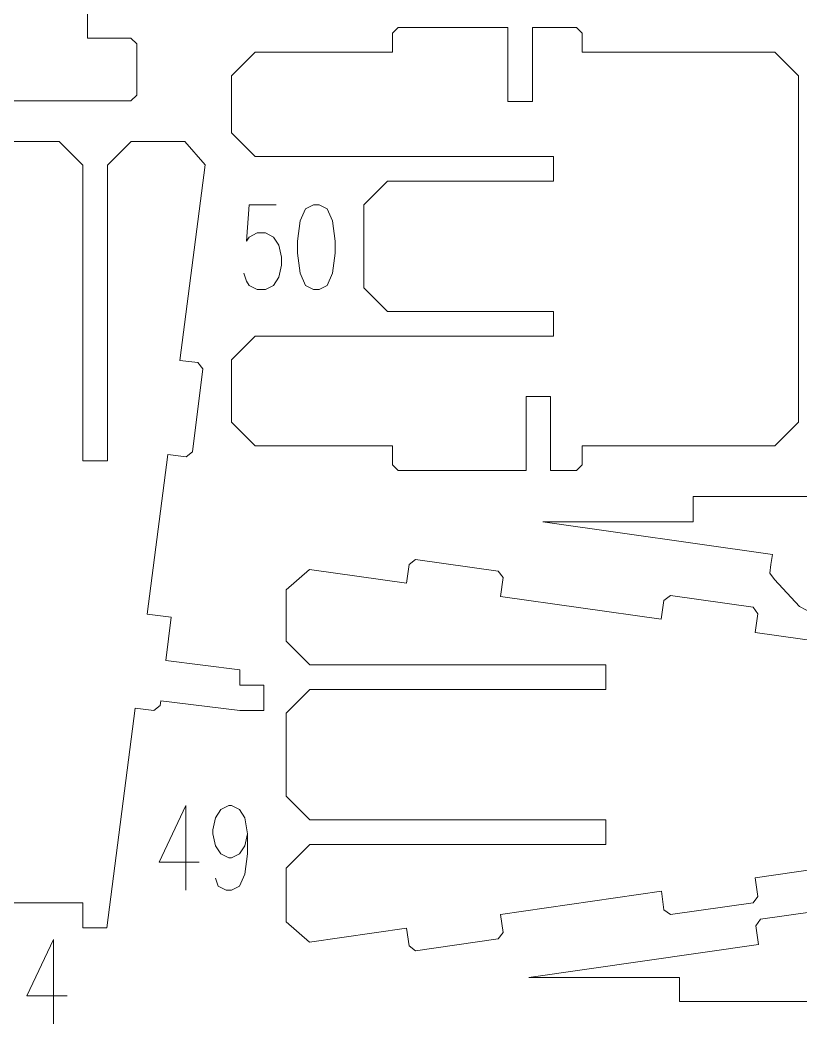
# Model space of a CAD drawing. Header units: millimetres. Extents: x -174 to 177, y -134 to 134.
# Drawn here: x -48.6 to 55.9, y -134.1 to 0.4 of the extents above; entities that cross this region are included whole.
import ezdxf

# ---------------------------------------------------------------- set-up
doc = ezdxf.new("R2010")
doc.units = ezdxf.units.MM
doc.header["$MEASUREMENT"] = 0
doc.layers.add('Layer 1', color=7, linetype='Continuous')

msp = doc.modelspace()

# ---------------------------------------------------------------- linework, layer by layer
at = {"layer": 'Layer 1', "lineweight": 9}
for points, knots in [([(-50.7346, -10.4493), (-50.7346, -10.4493), (-33.7904, -10.4493), (-33.7904, -10.4493), (-33.7904, -10.4493), (-33.7904, -10.4493), (-33.0284, -9.6873), (-33.0284, -9.6873), (-33.0284, -9.6873), (-33.0284, -9.6873), (-33.0284, -2.8293), (-33.0284, -2.8293), (-33.0284, -2.8293), (-33.0284, -2.8293), (-33.7904, -2.0673), (-33.7904, -2.0673), (-33.7904, -2.0673), (-33.7904, -2.0673), (-39.6324, -2.0673), (-39.6324, -2.0673), (-39.6324, -2.0673), (-39.6324, -2.0673), (-39.6324, 6.6351), (-39.6324, 6.6351), (-39.6324, 6.6351), (-39.6324, 6.6351), (-42.9344, 6.6351), (-42.9344, 6.6351), (-42.9344, 6.6351), (-42.9344, 6.6351), (-46.2428, 29.5444), (-46.2428, 29.5444), (-46.2428, 29.5444), (-46.2428, 29.5444), (-43.8596, 29.8819), (-43.8596, 29.8819), (-43.8596, 29.8819), (-43.8596, 29.8819), (-43.212, 30.7432), (-43.212, 30.7432), (-43.212, 30.7432), (-43.212, 30.7432), (-44.779, 41.8088), (-44.779, 41.8088), (-44.779, 41.8088), (-44.779, 41.8088), (-45.6403, 42.4564), (-45.6403, 42.4564), (-45.6403, 42.4564), (-45.6403, 42.4564), (-48.058, 42.114), (-48.058, 42.114), (-48.058, 42.114), (-48.058, 42.114), (-51.1673, 63.6441), (-51.1673, 63.6441), (-51.1673, 63.6441), (-51.1673, 63.6441), (-48.6903, 63.9949), (-48.6903, 63.9949), (-48.6903, 63.9949), (-48.6903, 63.9949), (-48.0427, 64.8562), (-48.0427, 64.8562), (-48.0427, 64.8562), (-48.0427, 64.8562), (-49.6097, 75.9218), (-49.6097, 75.9218), (-49.6097, 75.9218), (-49.6097, 75.9218), (-50.471, 76.5694), (-50.471, 76.5694), (-50.471, 76.5694), (-50.471, 76.5694), (-52.9825, 76.2138), (-52.9825, 76.2138), (-52.9825, 76.2138), (-52.9825, 76.2138), (-57.4212, 106.9501), (-57.4212, 106.9501), (-57.4212, 106.9501), (-57.4212, 106.9501), (-60.7232, 106.9501), (-60.7232, 106.9501), (-60.7232, 106.9501), (-60.7232, 106.9501), (-60.7232, 103.6528), (-60.7232, 103.6528), (-60.7232, 103.6528), (-60.7232, 103.6528), (-66.069, 103.6528), (-66.069, 103.6528)], [0, 0, 0, 0, 0.04166667, 0.04166667, 0.04166667, 0.04166667, 0.08333333, 0.08333333, 0.08333333, 0.08333333, 0.125, 0.125, 0.125, 0.125, 0.16666667, 0.16666667, 0.16666667, 0.16666667, 0.20833333, 0.20833333, 0.20833333, 0.20833333, 0.25, 0.25, 0.25, 0.25, 0.29166667, 0.29166667, 0.29166667, 0.29166667, 0.33333333, 0.33333333, 0.33333333, 0.33333333, 0.375, 0.375, 0.375, 0.375, 0.41666667, 0.41666667, 0.41666667, 0.41666667, 0.45833333, 0.45833333, 0.45833333, 0.45833333, 0.5, 0.5, 0.5, 0.5, 0.54166667, 0.54166667, 0.54166667, 0.54166667, 0.58333333, 0.58333333, 0.58333333, 0.58333333, 0.625, 0.625, 0.625, 0.625, 0.66666667, 0.66666667, 0.66666667, 0.66666667, 0.70833333, 0.70833333, 0.70833333, 0.70833333, 0.75, 0.75, 0.75, 0.75, 0.79166667, 0.79166667, 0.79166667, 0.79166667, 0.83333333, 0.83333333, 0.83333333, 0.83333333, 0.875, 0.875, 0.875, 0.875, 0.91666667, 0.91666667, 0.91666667, 0.91666667, 1, 1, 1, 1]), ([(55.5675, -21.8501), (55.5675, -21.8501), (55.5675, -7.1312), (55.5675, -7.1312), (55.5675, -7.1312), (55.5675, -7.1312), (52.3925, -3.9562), (52.3925, -3.9562), (52.3925, -3.9562), (52.3925, -3.9562), (26.623, -3.9562), (26.623, -3.9562), (26.623, -3.9562), (26.623, -3.9562), (26.623, -1.4162), (26.623, -1.4162), (26.623, -1.4162), (26.623, -1.4162), (25.861, -0.6542), (25.861, -0.6542), (25.861, -0.6542), (25.861, -0.6542), (19.9791, -0.6542), (19.9791, -0.6542), (19.9791, -0.6542), (19.9791, -0.6542), (19.9791, -10.5602), (19.9791, -10.5602), (19.9791, -10.5602), (19.9791, -10.5602), (16.6771, -10.5602), (16.6771, -10.5602), (16.6771, -10.5602), (16.6771, -10.5602), (16.6771, -0.6542), (16.6771, -0.6542), (16.6771, -0.6542), (16.6771, -0.6542), (1.9851, -0.6542), (1.9851, -0.6542), (1.9851, -0.6542), (1.9851, -0.6542), (1.2231, -1.4162), (1.2231, -1.4162), (1.2231, -1.4162), (1.2231, -1.4162), (1.2231, -3.9562), (1.2231, -3.9562), (1.2231, -3.9562), (1.2231, -3.9562), (-17.1634, -3.9562), (-17.1634, -3.9562), (-17.1634, -3.9562), (-17.1634, -3.9562), (-20.3384, -7.1312), (-20.3384, -7.1312), (-20.3384, -7.1312), (-20.3384, -7.1312), (-20.3384, -11.2073), (-20.3384, -11.2073)], [0, 0, 0, 0, 0.0625, 0.0625, 0.0625, 0.0625, 0.125, 0.125, 0.125, 0.125, 0.1875, 0.1875, 0.1875, 0.1875, 0.25, 0.25, 0.25, 0.25, 0.3125, 0.3125, 0.3125, 0.3125, 0.375, 0.375, 0.375, 0.375, 0.4375, 0.4375, 0.4375, 0.4375, 0.5, 0.5, 0.5, 0.5, 0.5625, 0.5625, 0.5625, 0.5625, 0.625, 0.625, 0.625, 0.625, 0.6875, 0.6875, 0.6875, 0.6875, 0.75, 0.75, 0.75, 0.75, 0.8125, 0.8125, 0.8125, 0.8125, 0.875, 0.875, 0.875, 0.875, 1, 1, 1, 1]), ([(-20.3384, -11.7695), (-20.3384, -11.7695), (-20.3384, -14.7399), (-20.3384, -14.7399), (-20.3384, -14.7399), (-20.3384, -14.7399), (-17.1634, -17.9149), (-17.1634, -17.9149), (-17.1634, -17.9149), (-17.1634, -17.9149), (22.7844, -17.9149), (22.7844, -17.9149), (22.7844, -17.9149), (22.7844, -17.9149), (22.7844, -21.2169), (22.7844, -21.2169), (22.7844, -21.2169), (22.7844, -21.2169), (0.5521, -21.2169), (0.5521, -21.2169), (0.5521, -21.2169), (0.5521, -21.2169), (-2.6229, -24.3919), (-2.6229, -24.3919), (-2.6229, -24.3919), (-2.6229, -24.3919), (-2.6229, -26.5417), (-2.6229, -26.5417)], [0, 0, 0, 0, 0.125, 0.125, 0.125, 0.125, 0.25, 0.25, 0.25, 0.25, 0.375, 0.375, 0.375, 0.375, 0.5, 0.5, 0.5, 0.5, 0.625, 0.625, 0.625, 0.625, 0.75, 0.75, 0.75, 0.75, 1, 1, 1, 1]), ([(-45.5808, -15.8846), (-45.5808, -15.8846), (-43.41, -15.8846), (-43.41, -15.8846), (-43.41, -15.8846), (-43.41, -15.8846), (-40.235, -19.0596), (-40.235, -19.0596), (-40.235, -19.0596), (-40.235, -19.0596), (-40.235, -58.6878), (-40.235, -58.6878), (-40.235, -58.6878), (-40.235, -58.6878), (-36.933, -58.6878), (-36.933, -58.6878), (-36.933, -58.6878), (-36.933, -58.6878), (-36.933, -19.0596), (-36.933, -19.0596), (-36.933, -19.0596), (-36.933, -19.0596), (-33.758, -15.8846), (-33.758, -15.8846), (-33.758, -15.8846), (-33.758, -15.8846), (-30.8086, -15.8846), (-30.8086, -15.8846)], [0, 0, 0, 0, 0.125, 0.125, 0.125, 0.125, 0.25, 0.25, 0.25, 0.25, 0.375, 0.375, 0.375, 0.375, 0.5, 0.5, 0.5, 0.5, 0.625, 0.625, 0.625, 0.625, 0.75, 0.75, 0.75, 0.75, 1, 1, 1, 1]), ([(-30.2464, -15.8846), (-30.2464, -15.8846), (-26.5998, -15.8846), (-26.5998, -15.8846), (-26.5998, -15.8846), (-26.5998, -15.8846), (-23.8786, -19.027), (-23.8786, -19.027), (-23.8786, -19.027), (-23.8786, -19.027), (-27.2514, -45.2235), (-27.2514, -45.2235), (-27.2514, -45.2235), (-27.2514, -45.2235), (-24.8412, -45.5254), (-24.8412, -45.5254), (-24.8412, -45.5254), (-24.8412, -45.5254), (-24.1798, -46.3762), (-24.1798, -46.3762), (-24.1798, -46.3762), (-24.1798, -46.3762), (-25.5689, -57.4655), (-25.5689, -57.4655), (-25.5689, -57.4655), (-25.5689, -57.4655), (-26.4197, -58.1269), (-26.4197, -58.1269), (-26.4197, -58.1269), (-26.4197, -58.1269), (-28.8731, -57.8196), (-28.8731, -57.8196), (-28.8731, -57.8196), (-28.8731, -57.8196), (-31.6274, -79.2129), (-31.6274, -79.2129), (-31.6274, -79.2129), (-31.6274, -79.2129), (-28.3972, -79.6175), (-28.3972, -79.6175), (-28.3972, -79.6175), (-28.3972, -79.6175), (-29.1252, -85.4299), (-29.1252, -85.4299), (-29.1252, -85.4299), (-29.1252, -85.4299), (-19.1993, -86.6733), (-19.1993, -86.6733), (-19.1993, -86.6733), (-19.1993, -86.6733), (-19.1993, -88.7114), (-19.1993, -88.7114), (-19.1993, -88.7114), (-19.1993, -88.7114), (-15.9827, -88.7114), (-15.9827, -88.7114), (-15.9827, -88.7114), (-15.9827, -88.7114), (-15.9827, -92.1308), (-15.9827, -92.1308), (-15.9827, -92.1308), (-15.9827, -92.1308), (-19.1993, -92.1308), (-19.1993, -92.1308), (-19.1993, -92.1308), (-19.1993, -92.1308), (-29.7983, -90.8031), (-29.7983, -90.8031), (-29.7983, -90.8031), (-29.7983, -90.8031), (-29.881, -91.4629), (-29.881, -91.4629), (-29.881, -91.4629), (-29.881, -91.4629), (-30.7318, -92.1242), (-30.7318, -92.1242), (-30.7318, -92.1242), (-30.7318, -92.1242), (-33.2491, -91.8089), (-33.2491, -91.8089), (-33.2491, -91.8089), (-33.2491, -91.8089), (-37.0343, -121.209), (-37.0343, -121.209), (-37.0343, -121.209), (-37.0343, -121.209), (-40.235, -121.209), (-40.235, -121.209), (-40.235, -121.209), (-40.235, -121.209), (-40.235, -117.8694), (-40.235, -117.8694), (-40.235, -117.8694), (-40.235, -117.8694), (-45.5808, -117.8694), (-45.5808, -117.8694)], [0, 0, 0, 0, 0.04, 0.04, 0.04, 0.04, 0.08, 0.08, 0.08, 0.08, 0.12, 0.12, 0.12, 0.12, 0.16, 0.16, 0.16, 0.16, 0.2, 0.2, 0.2, 0.2, 0.24, 0.24, 0.24, 0.24, 0.28, 0.28, 0.28, 0.28, 0.32, 0.32, 0.32, 0.32, 0.36, 0.36, 0.36, 0.36, 0.4, 0.4, 0.4, 0.4, 0.44, 0.44, 0.44, 0.44, 0.48, 0.48, 0.48, 0.48, 0.52, 0.52, 0.52, 0.52, 0.56, 0.56, 0.56, 0.56, 0.6, 0.6, 0.6, 0.6, 0.64, 0.64, 0.64, 0.64, 0.68, 0.68, 0.68, 0.68, 0.72, 0.72, 0.72, 0.72, 0.76, 0.76, 0.76, 0.76, 0.8, 0.8, 0.8, 0.8, 0.84, 0.84, 0.84, 0.84, 0.88, 0.88, 0.88, 0.88, 0.92, 0.92, 0.92, 0.92, 1, 1, 1, 1]), ([(-2.6229, -33.3125), (-2.6229, -33.3125), (-2.6229, -35.5043), (-2.6229, -35.5043), (-2.6229, -35.5043), (-2.6229, -35.5043), (0.5521, -38.6793), (0.5521, -38.6793), (0.5521, -38.6793), (0.5521, -38.6793), (22.7844, -38.6793), (22.7844, -38.6793), (22.7844, -38.6793), (22.7844, -38.6793), (22.7844, -41.9813), (22.7844, -41.9813), (22.7844, -41.9813), (22.7844, -41.9813), (-17.1634, -41.9813), (-17.1634, -41.9813), (-17.1634, -41.9813), (-17.1634, -41.9813), (-20.3384, -45.1563), (-20.3384, -45.1563), (-20.3384, -45.1563), (-20.3384, -45.1563), (-20.3384, -48.0847), (-20.3384, -48.0847)], [0, 0, 0, 0, 0.125, 0.125, 0.125, 0.125, 0.25, 0.25, 0.25, 0.25, 0.375, 0.375, 0.375, 0.375, 0.5, 0.5, 0.5, 0.5, 0.625, 0.625, 0.625, 0.625, 0.75, 0.75, 0.75, 0.75, 1, 1, 1, 1]), ([(-20.3384, -48.6469), (-20.3384, -48.6469), (-20.3384, -53.4998), (-20.3384, -53.4998), (-20.3384, -53.4998), (-20.3384, -53.4998), (-17.1634, -56.6748), (-17.1634, -56.6748), (-17.1634, -56.6748), (-17.1634, -56.6748), (1.2231, -56.6748), (1.2231, -56.6748), (1.2231, -56.6748), (1.2231, -56.6748), (1.2231, -59.2148), (1.2231, -59.2148), (1.2231, -59.2148), (1.2231, -59.2148), (1.9851, -59.9768), (1.9851, -59.9768), (1.9851, -59.9768), (1.9851, -59.9768), (19.0984, -59.9768), (19.0984, -59.9768), (19.0984, -59.9768), (19.0984, -59.9768), (19.0984, -50.0708), (19.0984, -50.0708), (19.0984, -50.0708), (19.0984, -50.0708), (22.3915, -50.0708), (22.3915, -50.0708), (22.3915, -50.0708), (22.3915, -50.0708), (22.3915, -59.9768), (22.3915, -59.9768), (22.3915, -59.9768), (22.3915, -59.9768), (25.861, -59.9768), (25.861, -59.9768), (25.861, -59.9768), (25.861, -59.9768), (26.623, -59.2148), (26.623, -59.2148), (26.623, -59.2148), (26.623, -59.2148), (26.623, -56.6748), (26.623, -56.6748), (26.623, -56.6748), (26.623, -56.6748), (52.3925, -56.6748), (52.3925, -56.6748), (52.3925, -56.6748), (52.3925, -56.6748), (55.5675, -53.4998), (55.5675, -53.4998), (55.5675, -53.4998), (55.5675, -53.4998), (55.5675, -38.7809), (55.5675, -38.7809)], [0, 0, 0, 0, 0.0625, 0.0625, 0.0625, 0.0625, 0.125, 0.125, 0.125, 0.125, 0.1875, 0.1875, 0.1875, 0.1875, 0.25, 0.25, 0.25, 0.25, 0.3125, 0.3125, 0.3125, 0.3125, 0.375, 0.375, 0.375, 0.375, 0.4375, 0.4375, 0.4375, 0.4375, 0.5, 0.5, 0.5, 0.5, 0.5625, 0.5625, 0.5625, 0.5625, 0.625, 0.625, 0.625, 0.625, 0.6875, 0.6875, 0.6875, 0.6875, 0.75, 0.75, 0.75, 0.75, 0.8125, 0.8125, 0.8125, 0.8125, 0.875, 0.875, 0.875, 0.875, 1, 1, 1, 1]), ([(71.9011, -65.2066), (71.9011, -65.2066), (71.9011, -64.2091), (71.9011, -64.2091), (71.9011, -64.2091), (71.9011, -64.2091), (71.1391, -63.447), (71.1391, -63.447), (71.1391, -63.447), (71.1391, -63.447), (41.4949, -63.447), (41.4949, -63.447), (41.4949, -63.447), (41.4949, -63.447), (41.4949, -66.8648), (41.4949, -66.8648), (41.4949, -66.8648), (41.4949, -66.8648), (21.3429, -66.8647), (21.3429, -66.8647), (21.3429, -66.8647), (21.3429, -66.8647), (52.0797, -71.2147), (52.0797, -71.2147), (52.0797, -71.2147), (52.0797, -71.2147), (51.9656, -72.0211), (51.9656, -72.0211)], [0, 0, 0, 0, 0.125, 0.125, 0.125, 0.125, 0.25, 0.25, 0.25, 0.25, 0.375, 0.375, 0.375, 0.375, 0.5, 0.5, 0.5, 0.5, 0.625, 0.625, 0.625, 0.625, 0.75, 0.75, 0.75, 0.75, 1, 1, 1, 1]), ([(77.2265, -94.662), (77.2265, -94.662), (77.2265, -89.3162), (77.2265, -89.3162), (77.2265, -89.3162), (77.2265, -89.3162), (80.5238, -89.3162), (80.5238, -89.3162), (80.5238, -89.3162), (80.5238, -89.3162), (80.5238, -86.0142), (80.5238, -86.0142), (80.5238, -86.0142), (80.5238, -86.0142), (49.7872, -81.6641), (49.7872, -81.6641), (49.7872, -81.6641), (49.7872, -81.6641), (50.1428, -79.153), (50.1428, -79.153), (50.1428, -79.153), (50.1428, -79.153), (49.4952, -78.2917), (49.4952, -78.2917), (49.4952, -78.2917), (49.4952, -78.2917), (38.4296, -76.7247), (38.4296, -76.7247), (38.4296, -76.7247), (38.4296, -76.7247), (37.5683, -77.3723), (37.5683, -77.3723), (37.5683, -77.3723), (37.5683, -77.3723), (37.2125, -79.8845), (37.2125, -79.8845), (37.2125, -79.8845), (37.2125, -79.8845), (15.6738, -76.8362), (15.6738, -76.8362), (15.6738, -76.8362), (15.6738, -76.8362), (16.0298, -74.3223), (16.0298, -74.3223), (16.0298, -74.3223), (16.0298, -74.3223), (15.3822, -73.461), (15.3822, -73.461), (15.3822, -73.461), (15.3822, -73.461), (4.3166, -71.894), (4.3166, -71.894), (4.3166, -71.894), (4.3166, -71.894), (3.4553, -72.5416), (3.4553, -72.5416), (3.4553, -72.5416), (3.4553, -72.5416), (3.0991, -75.0565), (3.0991, -75.0565), (3.0991, -75.0565), (3.0991, -75.0565), (-9.8711, -73.2209), (-9.8711, -73.2209), (-9.8711, -73.2209), (-9.8711, -73.2209), (-13.0147, -75.951), (-13.0147, -75.951), (-13.0147, -75.951), (-13.0147, -75.951), (-13.0147, -79.3276), (-13.0147, -79.3276)], [0, 0, 0, 0, 0.05263158, 0.05263158, 0.05263158, 0.05263158, 0.10526316, 0.10526316, 0.10526316, 0.10526316, 0.15789474, 0.15789474, 0.15789474, 0.15789474, 0.21052632, 0.21052632, 0.21052632, 0.21052632, 0.26315789, 0.26315789, 0.26315789, 0.26315789, 0.31578947, 0.31578947, 0.31578947, 0.31578947, 0.36842105, 0.36842105, 0.36842105, 0.36842105, 0.42105263, 0.42105263, 0.42105263, 0.42105263, 0.47368421, 0.47368421, 0.47368421, 0.47368421, 0.52631579, 0.52631579, 0.52631579, 0.52631579, 0.57894737, 0.57894737, 0.57894737, 0.57894737, 0.63157895, 0.63157895, 0.63157895, 0.63157895, 0.68421053, 0.68421053, 0.68421053, 0.68421053, 0.73684211, 0.73684211, 0.73684211, 0.73684211, 0.78947368, 0.78947368, 0.78947368, 0.78947368, 0.84210526, 0.84210526, 0.84210526, 0.84210526, 0.89473684, 0.89473684, 0.89473684, 0.89473684, 1, 1, 1, 1]), ([(51.8868, -72.5777), (51.8868, -72.5777), (51.7241, -73.726), (51.7241, -73.726), (51.7241, -73.726), (51.7241, -73.726), (52.3717, -74.5872), (52.3717, -74.5872), (52.3717, -74.5872), (52.3717, -74.5872), (55.7271, -78.185), (55.7271, -78.185), (55.7271, -78.185), (55.7271, -78.185), (57.426, -79.0706), (57.426, -79.0706), (57.426, -79.0706), (57.426, -79.0706), (62.6628, -79.8121), (62.6628, -79.8121), (62.6628, -79.8121), (62.6628, -79.8121), (63.8111, -78.9487), (63.8111, -78.9487), (63.8111, -78.9487), (63.8111, -78.9487), (64.6544, -72.9944), (64.6544, -72.9944), (64.6544, -72.9944), (64.6544, -72.9944), (86.193, -76.0428), (86.193, -76.0428), (86.193, -76.0428), (86.193, -76.0428), (85.8371, -78.5567), (85.8371, -78.5567), (85.8371, -78.5567), (85.8371, -78.5567), (86.4847, -79.418), (86.4847, -79.418), (86.4847, -79.418), (86.4847, -79.418), (97.5503, -80.985), (97.5503, -80.985), (97.5503, -80.985), (97.5503, -80.985), (98.4115, -80.3374), (98.4115, -80.3374), (98.4115, -80.3374), (98.4115, -80.3374), (98.7677, -77.8224), (98.7677, -77.8224), (98.7677, -77.8224), (98.7677, -77.8224), (111.738, -79.6581), (111.738, -79.6581), (111.738, -79.6581), (111.738, -79.6581), (114.8817, -76.928), (114.8817, -76.928), (114.8817, -76.928), (114.8817, -76.928), (114.8817, -76.0291), (114.8817, -76.0291)], [0, 0, 0, 0, 0.05882353, 0.05882353, 0.05882353, 0.05882353, 0.11764706, 0.11764706, 0.11764706, 0.11764706, 0.17647059, 0.17647059, 0.17647059, 0.17647059, 0.23529412, 0.23529412, 0.23529412, 0.23529412, 0.29411765, 0.29411765, 0.29411765, 0.29411765, 0.35294118, 0.35294118, 0.35294118, 0.35294118, 0.41176471, 0.41176471, 0.41176471, 0.41176471, 0.47058824, 0.47058824, 0.47058824, 0.47058824, 0.52941176, 0.52941176, 0.52941176, 0.52941176, 0.58823529, 0.58823529, 0.58823529, 0.58823529, 0.64705882, 0.64705882, 0.64705882, 0.64705882, 0.70588235, 0.70588235, 0.70588235, 0.70588235, 0.76470588, 0.76470588, 0.76470588, 0.76470588, 0.82352941, 0.82352941, 0.82352941, 0.82352941, 0.88235294, 0.88235294, 0.88235294, 0.88235294, 1, 1, 1, 1]), ([(-13.0147, -79.8898), (-13.0147, -79.8898), (-13.0147, -82.8392), (-13.0147, -82.8392), (-13.0147, -82.8392), (-13.0147, -82.8392), (-9.8397, -86.0142), (-9.8397, -86.0142), (-9.8397, -86.0142), (-9.8397, -86.0142), (29.7885, -86.0142), (29.7885, -86.0142), (29.7885, -86.0142), (29.7885, -86.0142), (29.7885, -89.3162), (29.7885, -89.3162), (29.7885, -89.3162), (29.7885, -89.3162), (-9.8397, -89.3162), (-9.8397, -89.3162), (-9.8397, -89.3162), (-9.8397, -89.3162), (-13.0147, -92.4912), (-13.0147, -92.4912), (-13.0147, -92.4912), (-13.0147, -92.4912), (-13.0147, -94.662), (-13.0147, -94.662)], [0, 0, 0, 0, 0.125, 0.125, 0.125, 0.125, 0.25, 0.25, 0.25, 0.25, 0.375, 0.375, 0.375, 0.375, 0.5, 0.5, 0.5, 0.5, 0.625, 0.625, 0.625, 0.625, 0.75, 0.75, 0.75, 0.75, 1, 1, 1, 1]), ([(-13.0147, -101.4328), (-13.0147, -101.4328), (-13.0147, -103.6036), (-13.0147, -103.6036), (-13.0147, -103.6036), (-13.0147, -103.6036), (-9.8397, -106.7786), (-9.8397, -106.7786), (-9.8397, -106.7786), (-9.8397, -106.7786), (29.7885, -106.7786), (29.7885, -106.7786), (29.7885, -106.7786), (29.7885, -106.7786), (29.7885, -110.0806), (29.7885, -110.0806), (29.7885, -110.0806), (29.7885, -110.0806), (-9.8397, -110.0806), (-9.8397, -110.0806), (-9.8397, -110.0806), (-9.8397, -110.0806), (-13.0147, -113.2556), (-13.0147, -113.2556), (-13.0147, -113.2556), (-13.0147, -113.2556), (-13.0147, -116.205), (-13.0147, -116.205)], [0, 0, 0, 0, 0.125, 0.125, 0.125, 0.125, 0.25, 0.25, 0.25, 0.25, 0.375, 0.375, 0.375, 0.375, 0.5, 0.5, 0.5, 0.5, 0.625, 0.625, 0.625, 0.625, 0.75, 0.75, 0.75, 0.75, 1, 1, 1, 1]), ([(-13.0147, -116.7672), (-13.0147, -116.7672), (-13.0147, -120.4138), (-13.0147, -120.4138), (-13.0147, -120.4138), (-13.0147, -120.4138), (-9.8723, -123.135), (-9.8723, -123.135), (-9.8723, -123.135), (-9.8723, -123.135), (3.1182, -121.259), (3.1182, -121.259), (3.1182, -121.259), (3.1182, -121.259), (3.4557, -123.6421), (3.4557, -123.6421), (3.4557, -123.6421), (3.4557, -123.6421), (4.317, -124.2898), (4.317, -124.2898), (4.317, -124.2898), (4.317, -124.2898), (15.3826, -122.7228), (15.3826, -122.7228), (15.3826, -122.7228), (15.3826, -122.7228), (16.0302, -121.8615), (16.0302, -121.8615), (16.0302, -121.8615), (16.0302, -121.8615), (15.6878, -119.4437), (15.6878, -119.4437), (15.6878, -119.4437), (15.6878, -119.4437), (37.2179, -116.3345), (37.2179, -116.3345), (37.2179, -116.3345), (37.2179, -116.3345), (37.5686, -118.8114), (37.5686, -118.8114), (37.5686, -118.8114), (37.5686, -118.8114), (38.43, -119.4591), (38.43, -119.4591), (38.43, -119.4591), (38.43, -119.4591), (49.4956, -117.8921), (49.4956, -117.8921), (49.4956, -117.8921), (49.4956, -117.8921), (50.1432, -117.0308), (50.1432, -117.0308), (50.1432, -117.0308), (50.1432, -117.0308), (49.7875, -114.5193), (49.7875, -114.5193), (49.7875, -114.5193), (49.7875, -114.5193), (80.5238, -110.0806), (80.5238, -110.0806), (80.5238, -110.0806), (80.5238, -110.0806), (80.5238, -106.7786), (80.5238, -106.7786), (80.5238, -106.7786), (80.5238, -106.7786), (77.2265, -106.7786), (77.2265, -106.7786), (77.2265, -106.7786), (77.2265, -106.7786), (77.2265, -101.4328), (77.2265, -101.4328)], [0, 0, 0, 0, 0.05263158, 0.05263158, 0.05263158, 0.05263158, 0.10526316, 0.10526316, 0.10526316, 0.10526316, 0.15789474, 0.15789474, 0.15789474, 0.15789474, 0.21052632, 0.21052632, 0.21052632, 0.21052632, 0.26315789, 0.26315789, 0.26315789, 0.26315789, 0.31578947, 0.31578947, 0.31578947, 0.31578947, 0.36842105, 0.36842105, 0.36842105, 0.36842105, 0.42105263, 0.42105263, 0.42105263, 0.42105263, 0.47368421, 0.47368421, 0.47368421, 0.47368421, 0.52631579, 0.52631579, 0.52631579, 0.52631579, 0.57894737, 0.57894737, 0.57894737, 0.57894737, 0.63157895, 0.63157895, 0.63157895, 0.63157895, 0.68421053, 0.68421053, 0.68421053, 0.68421053, 0.73684211, 0.73684211, 0.73684211, 0.73684211, 0.78947368, 0.78947368, 0.78947368, 0.78947368, 0.84210526, 0.84210526, 0.84210526, 0.84210526, 0.89473684, 0.89473684, 0.89473684, 0.89473684, 1, 1, 1, 1]), ([(39.6285, -128.7825), (39.6285, -128.7825), (39.6285, -127.8911), (39.6285, -127.8911), (39.6285, -127.8911), (39.6285, -127.8911), (19.4767, -127.8911), (19.4767, -127.8911), (19.4767, -127.8911), (19.4767, -127.8911), (50.2128, -123.4524), (50.2128, -123.4524), (50.2128, -123.4524), (50.2128, -123.4524), (49.8572, -120.941), (49.8572, -120.941), (49.8572, -120.941), (49.8572, -120.941), (50.5048, -120.0797), (50.5048, -120.0797), (50.5048, -120.0797), (50.5048, -120.0797), (61.5704, -118.5127), (61.5704, -118.5127), (61.5704, -118.5127), (61.5704, -118.5127), (62.4317, -119.1603), (62.4317, -119.1603), (62.4317, -119.1603), (62.4317, -119.1603), (62.7825, -121.6372), (62.7825, -121.6372), (62.7825, -121.6372), (62.7825, -121.6372), (75.5687, -119.7907), (75.5687, -119.7907)], [0, 0, 0, 0, 0.1, 0.1, 0.1, 0.1, 0.2, 0.2, 0.2, 0.2, 0.3, 0.3, 0.3, 0.3, 0.4, 0.4, 0.4, 0.4, 0.5, 0.5, 0.5, 0.5, 0.6, 0.6, 0.6, 0.6, 0.7, 0.7, 0.7, 0.7, 0.8, 0.8, 0.8, 0.8, 1, 1, 1, 1]), ([(113.0149, -124.2753), (113.0149, -124.2753), (113.0149, -124.7161), (113.0149, -124.7161), (113.0149, -124.7161), (113.0149, -124.7161), (109.8399, -127.8911), (109.8399, -127.8911), (109.8399, -127.8911), (109.8399, -127.8911), (70.0345, -127.8911), (70.0345, -127.8911), (70.0345, -127.8911), (70.0345, -127.8911), (70.0345, -130.3396), (70.0345, -130.3396), (70.0345, -130.3396), (70.0345, -130.3396), (69.2725, -131.1016), (69.2725, -131.1016), (69.2725, -131.1016), (69.2725, -131.1016), (39.6285, -131.1016), (39.6285, -131.1016), (39.6285, -131.1016), (39.6285, -131.1016), (39.6285, -129.3447), (39.6285, -129.3447)], [0, 0, 0, 0, 0.125, 0.125, 0.125, 0.125, 0.25, 0.25, 0.25, 0.25, 0.375, 0.375, 0.375, 0.375, 0.5, 0.5, 0.5, 0.5, 0.625, 0.625, 0.625, 0.625, 0.75, 0.75, 0.75, 0.75, 1, 1, 1, 1])]:
    msp.add_open_spline(points, degree=3, knots=knots, dxfattribs=at)
at = {"layer": 'Layer 1', "color": 1, "lineweight": 9}
for points in [[(-20.3384, -11.7695), (-20.3384, -11.7695), (-20.3384, -11.2073), (-20.3384, -11.2073)], [(-46.143, -15.8846), (-46.143, -15.8846), (-45.5808, -15.8846), (-45.5808, -15.8846)], [(-30.8086, -15.8846), (-30.8086, -15.8846), (-30.2464, -15.8846), (-30.2464, -15.8846)], [(55.5675, -22.4123), (55.5675, -22.4123), (55.5675, -21.8501), (55.5675, -21.8501)], [(-2.6229, -27.1039), (-2.6229, -27.1039), (-2.6229, -26.5417), (-2.6229, -26.5417)], [(-2.6229, -33.3125), (-2.6229, -33.3125), (-2.6229, -32.7503), (-2.6229, -32.7503)], [(55.5675, -38.7809), (55.5675, -38.7809), (55.5675, -38.2187), (55.5675, -38.2187)], [(-20.3384, -48.6469), (-20.3384, -48.6469), (-20.3384, -48.0847), (-20.3384, -48.0847)], [(51.8868, -72.5777), (51.8868, -72.5777), (51.9656, -72.0211), (51.9656, -72.0211)], [(-13.0147, -79.8898), (-13.0147, -79.8898), (-13.0147, -79.3276), (-13.0147, -79.3276)], [(-13.0147, -95.2242), (-13.0147, -95.2242), (-13.0147, -94.662), (-13.0147, -94.662)], [(-13.0147, -101.4328), (-13.0147, -101.4328), (-13.0147, -100.8706), (-13.0147, -100.8706)], [(-26.4324, -104.862), (-26.4324, -104.862), (-26.4324, -116.1917), (-26.4324, -116.1917)], [(-13.0147, -116.7672), (-13.0147, -116.7672), (-13.0147, -116.205), (-13.0147, -116.205)], [(-46.143, -117.8694), (-46.143, -117.8694), (-45.5808, -117.8694), (-45.5808, -117.8694)], [(-44.1511, -122.7683), (-44.1511, -122.7683), (-44.1511, -134.0981), (-44.1511, -134.0981)], [(39.6285, -129.3447), (39.6285, -129.3447), (39.6285, -128.7825), (39.6285, -128.7825)]]:
    msp.add_open_spline(points, degree=3, dxfattribs=at)
at = {"layer": 'Layer 1', "lineweight": 9}
for points in [[(-51.7894, -15.8846), (-51.7894, -15.8846), (-46.143, -15.8846), (-46.143, -15.8846)], [(55.5675, -38.2187), (55.5675, -38.2187), (55.5675, -22.4123), (55.5675, -22.4123)], [(-2.6229, -27.1039), (-2.6229, -27.1039), (-2.6229, -32.7503), (-2.6229, -32.7503)], [(-13.0147, -95.2242), (-13.0147, -95.2242), (-13.0147, -100.8706), (-13.0147, -100.8706)], [(-46.143, -117.8694), (-46.143, -117.8694), (-51.7894, -117.8694), (-51.7894, -117.8694)]]:
    msp.add_open_spline(points, degree=3, dxfattribs=at)
at = {"layer": 'Layer 1', "color": 1, "lineweight": 9}
for points, knots in [([(-14.366, -24.386), (-14.366, -24.386), (-17.9535, -24.386), (-17.9535, -24.386), (-17.9535, -24.386), (-17.9535, -24.386), (-18.309, -29.2416), (-18.309, -29.2416), (-18.309, -29.2416), (-18.309, -29.2416), (-17.9535, -28.7075), (-17.9535, -28.7075), (-17.9535, -28.7075), (-17.9535, -28.7075), (-16.8762, -28.1572), (-16.8762, -28.1572), (-16.8762, -28.1572), (-16.8762, -28.1572), (-15.7988, -28.1572), (-15.7988, -28.1572), (-15.7988, -28.1572), (-15.7988, -28.1572), (-14.7215, -28.7075), (-14.7215, -28.7075), (-14.7215, -28.7075), (-14.7215, -28.7075), (-13.9997, -29.7758), (-13.9997, -29.7758), (-13.9997, -29.7758), (-13.9997, -29.7758), (-13.6442, -31.3943), (-13.6442, -31.3943), (-13.6442, -31.3943), (-13.6442, -31.3943), (-13.6442, -32.4787), (-13.6442, -32.4787), (-13.6442, -32.4787), (-13.6442, -32.4787), (-13.9997, -34.0972), (-13.9997, -34.0972), (-13.9997, -34.0972), (-13.9997, -34.0972), (-14.7215, -35.1817), (-14.7215, -35.1817), (-14.7215, -35.1817), (-14.7215, -35.1817), (-15.7988, -35.7158), (-15.7988, -35.7158), (-15.7988, -35.7158), (-15.7988, -35.7158), (-16.8762, -35.7158), (-16.8762, -35.7158), (-16.8762, -35.7158), (-16.8762, -35.7158), (-17.9535, -35.1817), (-17.9535, -35.1817), (-17.9535, -35.1817), (-17.9535, -35.1817), (-18.309, -34.6314), (-18.309, -34.6314), (-18.309, -34.6314), (-18.309, -34.6314), (-18.6753, -33.5631), (-18.6753, -33.5631)], [0, 0, 0, 0, 0.05882353, 0.05882353, 0.05882353, 0.05882353, 0.11764706, 0.11764706, 0.11764706, 0.11764706, 0.17647059, 0.17647059, 0.17647059, 0.17647059, 0.23529412, 0.23529412, 0.23529412, 0.23529412, 0.29411765, 0.29411765, 0.29411765, 0.29411765, 0.35294118, 0.35294118, 0.35294118, 0.35294118, 0.41176471, 0.41176471, 0.41176471, 0.41176471, 0.47058824, 0.47058824, 0.47058824, 0.47058824, 0.52941176, 0.52941176, 0.52941176, 0.52941176, 0.58823529, 0.58823529, 0.58823529, 0.58823529, 0.64705882, 0.64705882, 0.64705882, 0.64705882, 0.70588235, 0.70588235, 0.70588235, 0.70588235, 0.76470588, 0.76470588, 0.76470588, 0.76470588, 0.82352941, 0.82352941, 0.82352941, 0.82352941, 0.88235294, 0.88235294, 0.88235294, 0.88235294, 1, 1, 1, 1]), ([(-9.3349, -24.386), (-9.3349, -24.386), (-10.4122, -24.9201), (-10.4122, -24.9201), (-10.4122, -24.9201), (-10.4122, -24.9201), (-11.134, -26.5387), (-11.134, -26.5387), (-11.134, -26.5387), (-11.134, -26.5387), (-11.4895, -29.2416), (-11.4895, -29.2416), (-11.4895, -29.2416), (-11.4895, -29.2416), (-11.4895, -30.8602), (-11.4895, -30.8602), (-11.4895, -30.8602), (-11.4895, -30.8602), (-11.134, -33.5631), (-11.134, -33.5631), (-11.134, -33.5631), (-11.134, -33.5631), (-10.4122, -35.1817), (-10.4122, -35.1817), (-10.4122, -35.1817), (-10.4122, -35.1817), (-9.3349, -35.7158), (-9.3349, -35.7158), (-9.3349, -35.7158), (-9.3349, -35.7158), (-8.613, -35.7158), (-8.613, -35.7158), (-8.613, -35.7158), (-8.613, -35.7158), (-7.5358, -35.1817), (-7.5358, -35.1817), (-7.5358, -35.1817), (-7.5358, -35.1817), (-6.8247, -33.5631), (-6.8247, -33.5631), (-6.8247, -33.5631), (-6.8247, -33.5631), (-6.4584, -30.8602), (-6.4584, -30.8602), (-6.4584, -30.8602), (-6.4584, -30.8602), (-6.4584, -29.2416), (-6.4584, -29.2416), (-6.4584, -29.2416), (-6.4584, -29.2416), (-6.8247, -26.5387), (-6.8247, -26.5387), (-6.8247, -26.5387), (-6.8247, -26.5387), (-7.5358, -24.9201), (-7.5358, -24.9201), (-7.5358, -24.9201), (-7.5358, -24.9201), (-8.613, -24.386), (-8.613, -24.386), (-8.613, -24.386), (-8.613, -24.386), (-9.3349, -24.386), (-9.3349, -24.386)], [0, 0, 0, 0, 0.05882353, 0.05882353, 0.05882353, 0.05882353, 0.11764706, 0.11764706, 0.11764706, 0.11764706, 0.17647059, 0.17647059, 0.17647059, 0.17647059, 0.23529412, 0.23529412, 0.23529412, 0.23529412, 0.29411765, 0.29411765, 0.29411765, 0.29411765, 0.35294118, 0.35294118, 0.35294118, 0.35294118, 0.41176471, 0.41176471, 0.41176471, 0.41176471, 0.47058824, 0.47058824, 0.47058824, 0.47058824, 0.52941176, 0.52941176, 0.52941176, 0.52941176, 0.58823529, 0.58823529, 0.58823529, 0.58823529, 0.64705882, 0.64705882, 0.64705882, 0.64705882, 0.70588235, 0.70588235, 0.70588235, 0.70588235, 0.76470588, 0.76470588, 0.76470588, 0.76470588, 0.82352941, 0.82352941, 0.82352941, 0.82352941, 0.88235294, 0.88235294, 0.88235294, 0.88235294, 1, 1, 1, 1]), ([(-26.4324, -104.862), (-26.4324, -104.862), (-30.0307, -112.4206), (-30.0307, -112.4206), (-30.0307, -112.4206), (-30.0307, -112.4206), (-24.6441, -112.4206), (-24.6441, -112.4206)], [0, 0, 0, 0, 0.33333333, 0.33333333, 0.33333333, 0.33333333, 1, 1, 1, 1]), ([(-18.1801, -108.6332), (-18.1801, -108.6332), (-18.5356, -110.2517), (-18.5356, -110.2517), (-18.5356, -110.2517), (-18.5356, -110.2517), (-19.2575, -111.3361), (-19.2575, -111.3361), (-19.2575, -111.3361), (-19.2575, -111.3361), (-20.3348, -111.8703), (-20.3348, -111.8703), (-20.3348, -111.8703), (-20.3348, -111.8703), (-20.6903, -111.8703), (-20.6903, -111.8703), (-20.6903, -111.8703), (-20.6903, -111.8703), (-21.7676, -111.3361), (-21.7676, -111.3361), (-21.7676, -111.3361), (-21.7676, -111.3361), (-22.4894, -110.2517), (-22.4894, -110.2517), (-22.4894, -110.2517), (-22.4894, -110.2517), (-22.8449, -108.6332), (-22.8449, -108.6332), (-22.8449, -108.6332), (-22.8449, -108.6332), (-22.8449, -108.0991), (-22.8449, -108.0991), (-22.8449, -108.0991), (-22.8449, -108.0991), (-22.4894, -106.4805), (-22.4894, -106.4805), (-22.4894, -106.4805), (-22.4894, -106.4805), (-21.7676, -105.3961), (-21.7676, -105.3961), (-21.7676, -105.3961), (-21.7676, -105.3961), (-20.6903, -104.862), (-20.6903, -104.862), (-20.6903, -104.862), (-20.6903, -104.862), (-20.3348, -104.862), (-20.3348, -104.862), (-20.3348, -104.862), (-20.3348, -104.862), (-19.2575, -105.3961), (-19.2575, -105.3961), (-19.2575, -105.3961), (-19.2575, -105.3961), (-18.5356, -106.4805), (-18.5356, -106.4805), (-18.5356, -106.4805), (-18.5356, -106.4805), (-18.1801, -108.6332), (-18.1801, -108.6332), (-18.1801, -108.6332), (-18.1801, -108.6332), (-18.1801, -111.3361), (-18.1801, -111.3361), (-18.1801, -111.3361), (-18.1801, -111.3361), (-18.5356, -114.0391), (-18.5356, -114.0391), (-18.5356, -114.0391), (-18.5356, -114.0391), (-19.2575, -115.6576), (-19.2575, -115.6576), (-19.2575, -115.6576), (-19.2575, -115.6576), (-20.3348, -116.1917), (-20.3348, -116.1917), (-20.3348, -116.1917), (-20.3348, -116.1917), (-21.0458, -116.1917), (-21.0458, -116.1917), (-21.0458, -116.1917), (-21.0458, -116.1917), (-22.1231, -115.6576), (-22.1231, -115.6576), (-22.1231, -115.6576), (-22.1231, -115.6576), (-22.4894, -114.5733), (-22.4894, -114.5733)], [0, 0, 0, 0, 0.04347826, 0.04347826, 0.04347826, 0.04347826, 0.08695652, 0.08695652, 0.08695652, 0.08695652, 0.13043478, 0.13043478, 0.13043478, 0.13043478, 0.17391304, 0.17391304, 0.17391304, 0.17391304, 0.2173913, 0.2173913, 0.2173913, 0.2173913, 0.26086957, 0.26086957, 0.26086957, 0.26086957, 0.30434783, 0.30434783, 0.30434783, 0.30434783, 0.34782609, 0.34782609, 0.34782609, 0.34782609, 0.39130435, 0.39130435, 0.39130435, 0.39130435, 0.43478261, 0.43478261, 0.43478261, 0.43478261, 0.47826087, 0.47826087, 0.47826087, 0.47826087, 0.52173913, 0.52173913, 0.52173913, 0.52173913, 0.56521739, 0.56521739, 0.56521739, 0.56521739, 0.60869565, 0.60869565, 0.60869565, 0.60869565, 0.65217391, 0.65217391, 0.65217391, 0.65217391, 0.69565217, 0.69565217, 0.69565217, 0.69565217, 0.73913043, 0.73913043, 0.73913043, 0.73913043, 0.7826087, 0.7826087, 0.7826087, 0.7826087, 0.82608696, 0.82608696, 0.82608696, 0.82608696, 0.86956522, 0.86956522, 0.86956522, 0.86956522, 0.91304348, 0.91304348, 0.91304348, 0.91304348, 1, 1, 1, 1]), ([(-44.1511, -122.7683), (-44.1511, -122.7683), (-47.7385, -130.3269), (-47.7385, -130.3269), (-47.7385, -130.3269), (-47.7385, -130.3269), (-42.3519, -130.3269), (-42.3519, -130.3269)], [0, 0, 0, 0, 0.33333333, 0.33333333, 0.33333333, 0.33333333, 1, 1, 1, 1])]:
    msp.add_open_spline(points, degree=3, knots=knots, dxfattribs=at)

doc.saveas('drawing.dxf')
